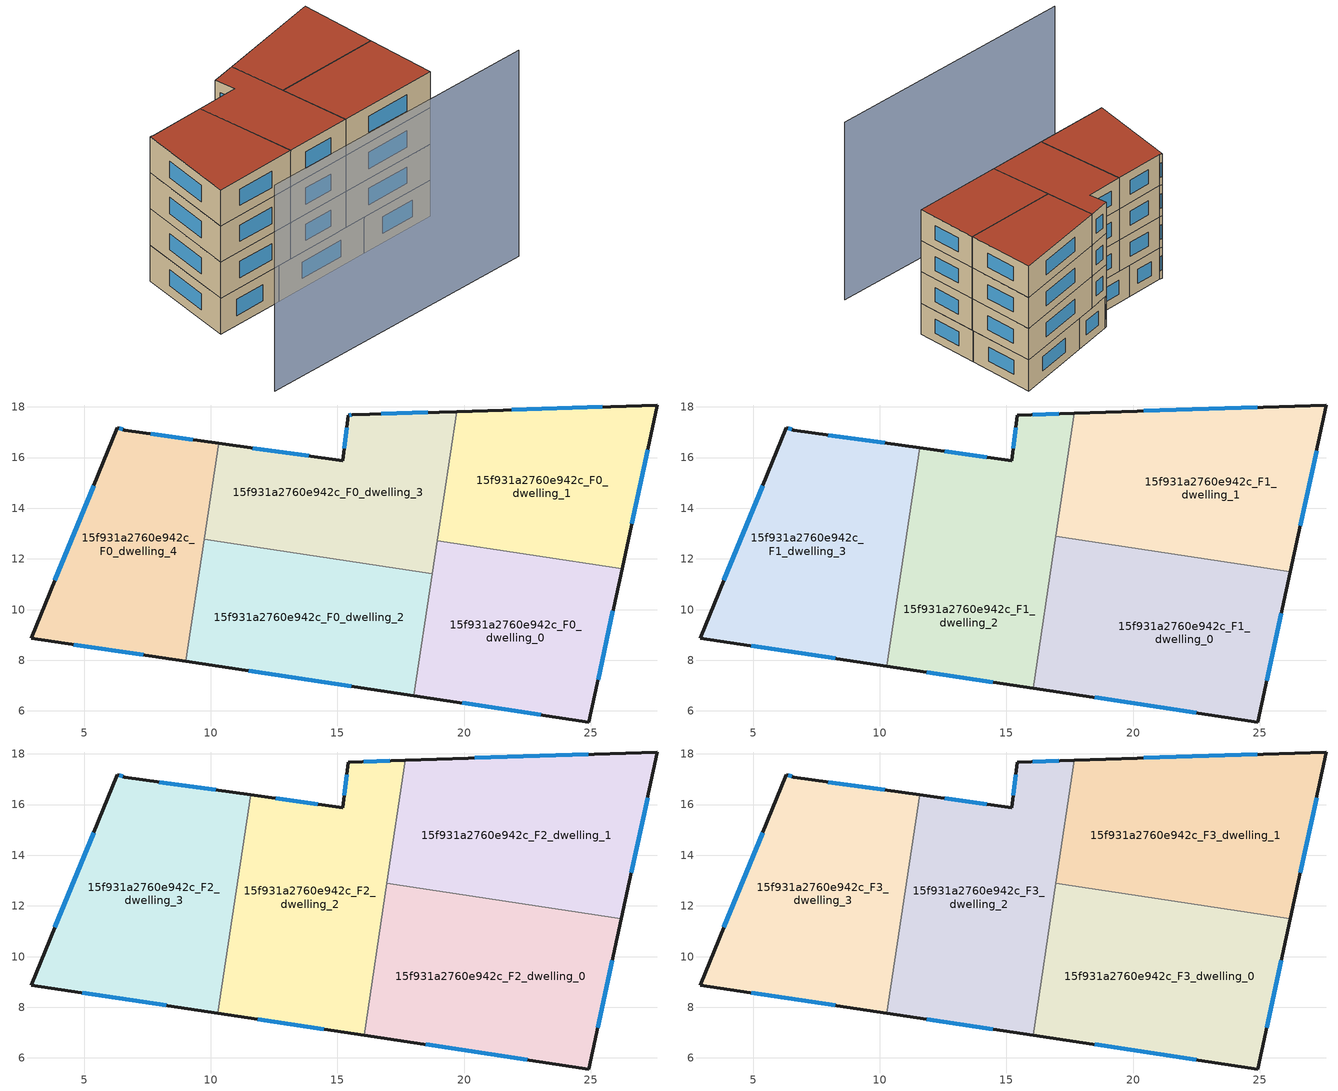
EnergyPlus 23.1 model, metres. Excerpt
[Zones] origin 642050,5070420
15f931a2760e942c_F0_dwelling_0
 floor ground (EU_floor_Construction): 26.23,11.62 24.92,5.57 18.02,6.6 18.94,12.72 z0
 wall outside (EU_wall_Construction): 18.02,6.6 24.92,5.57 26.23,11.62 z0:3
 wall to 15f931a2760e942c_F0_dwelling_1 (EU_wall_Construction): 26.23,11.62 18.94,12.72 z0:3
 wall to 15f931a2760e942c_F0_dwelling_2 (EU_wall_Construction): 18.74,11.42 18.02,6.6 z0:3
 wall to 15f931a2760e942c_F0_dwelling_3 (EU_wall_Construction): 18.94,12.72 18.74,11.42 z0:3
 window (EU_Window_Construction): 25.28,7.23 25.87,9.96 / 19.92,6.32 23.02,5.85 z0.83:2.17
 ceiling adiabatic (EU_roof_Construction): 26.21,11.5 26.23,11.62 18.94,12.72 18.92,12.59 z3
15f931a2760e942c_F0_dwelling_1
 floor ground (EU_floor_Construction): 27.63,18.07 26.23,11.62 18.94,12.72 19.7,17.82 z0
 wall outside (EU_wall_Construction): 26.23,11.62 27.63,18.07 19.7,17.82 z0:3
 wall to 15f931a2760e942c_F0_dwelling_3 (EU_wall_Construction): 19.7,17.82 18.94,12.72 z0:3
 window (EU_Window_Construction): 26.62,13.4 27.24,16.3 / 25.45,18 21.89,17.89 z0.83:2.17
 ceiling adiabatic (EU_roof_Construction): 26.23,11.62 27.63,18.07 19.7,17.82 18.94,12.72 z3
15f931a2760e942c_F0_dwelling_2
 floor ground (EU_floor_Construction): 18.74,11.42 18.02,6.6 9.01,7.96 9.74,12.78 z0
 wall outside (EU_wall_Construction): 9.01,7.96 18.02,6.6 z0:3
 wall to 15f931a2760e942c_F0_dwelling_3 (EU_wall_Construction): 18.74,11.42 9.74,12.78 z0:3
 wall to 15f931a2760e942c_F0_dwelling_4 (EU_wall_Construction): 9.74,12.78 9.01,7.96 z0:3
 window (EU_Window_Construction): 11.49,7.58 15.54,6.98 z0.83:2.17
15f931a2760e942c_F0_dwelling_3
 floor ground (EU_floor_Construction): 19.7,17.82 18.74,11.42 9.74,12.78 10.31,16.56 15.22,15.88 15.42,17.68 15.59,17.68 z0
 wall outside (EU_wall_Construction): 19.7,17.82 15.59,17.68 15.42,17.68 15.22,15.88 10.31,16.56 z0:3
 wall to 15f931a2760e942c_F0_dwelling_4 (EU_wall_Construction): 10.31,16.56 9.74,12.78 z0:3
 window (EU_Window_Construction): 15.36,17.18 15.27,16.37 / 15.54,17.68 15.47,17.68 / 18.57,17.78 16.72,17.72 / 13.87,16.07 11.66,16.37 z0.83:2.17
15f931a2760e942c_F0_dwelling_4
 floor ground (EU_floor_Construction): 10.31,16.56 9.01,7.96 2.91,8.88 6.31,17.18 6.61,17.08 z0
 wall outside (EU_wall_Construction): 10.31,16.56 6.61,17.08 6.31,17.18 2.91,8.88 9.01,7.96 z0:3
 window (EU_Window_Construction): 5.38,14.89 3.85,11.16 / 6.53,17.11 6.4,17.15 / 9.29,16.71 7.63,16.94 / 4.59,8.62 7.33,8.21 z0.83:2.17
15f931a2760e942c_F1_dwelling_0
 floor to 15f931a2760e942c_F0_dwelling_0 (EU_floor_Construction): 26.21,11.5 24.92,5.57 18.02,6.6 18.92,12.59 z3
 floor to 15f931a2760e942c_F0_dwelling_2 (EU_floor_Construction): 18.74,11.42 18.02,6.6 16.05,6.9 16.78,11.72 z3
 floor to 15f931a2760e942c_F0_dwelling_3 (EU_floor_Construction): 18.92,12.59 18.74,11.42 16.78,11.72 16.95,12.89 z3
 wall outside (EU_wall_Construction): 16.05,6.9 24.92,5.57 26.21,11.5 z3:6
 wall to 15f931a2760e942c_F1_dwelling_1 (EU_wall_Construction): 26.21,11.5 16.95,12.89 z3:6
 wall to 15f931a2760e942c_F1_dwelling_2 (EU_wall_Construction): 16.95,12.89 16.05,6.9 z3:6
 window (EU_Window_Construction): 25.28,7.2 25.85,9.86 / 18.49,6.53 22.48,5.93 z3.83:5.17
15f931a2760e942c_F1_dwelling_1
 floor to 15f931a2760e942c_F0_dwelling_3 (EU_floor_Construction): 19.7,17.82 18.92,12.59 16.95,12.89 17.68,17.75 z3
 floor adiabatic (EU_floor_Construction): 27.63,18.07 26.21,11.5 18.92,12.59 19.7,17.82 17.68,17.75 z3
 wall outside (EU_wall_Construction): 26.21,11.5 27.63,18.07 17.68,17.75 z3:6
 wall to 15f931a2760e942c_F1_dwelling_2 (EU_wall_Construction): 17.68,17.75 16.95,12.89 z3:6
 window (EU_Window_Construction): 26.6,13.31 27.24,16.26 / 24.89,17.99 20.42,17.84 z3.83:5.17
15f931a2760e942c_F1_dwelling_2
 floor to 15f931a2760e942c_F0_dwelling_2 (EU_floor_Construction): 16.78,11.72 16.05,6.9 10.27,7.77 11,12.59 z3
 floor to 15f931a2760e942c_F0_dwelling_3 (EU_floor_Construction): 17.68,17.75 16.78,11.72 11,12.59 11.57,16.39 15.22,15.88 15.42,17.68 z3
 wall outside (EU_wall_Construction): 10.27,7.77 16.05,6.9 / 17.68,17.75 15.42,17.68 15.22,15.88 11.57,16.39 z3:6
 wall to 15f931a2760e942c_F1_dwelling_3 (EU_wall_Construction): 11.57,16.39 10.27,7.77 z3:6
 window (EU_Window_Construction): 11.86,7.53 14.46,7.14 / 14.21,16.02 12.57,16.25 / 15.36,17.18 15.27,16.37 / 17.06,17.73 16.04,17.7 z3.83:5.17
15f931a2760e942c_F1_dwelling_3
 floor to 15f931a2760e942c_F0_dwelling_3 (EU_floor_Construction): 11.57,16.39 11,12.59 9.74,12.78 10.31,16.56 z3
 floor to 15f931a2760e942c_F0_dwelling_4 (EU_floor_Construction): 10.31,16.56 9.01,7.96 2.91,8.88 6.31,17.18 6.61,17.08 z3
 floor to 15f931a2760e942c_F0_dwelling_2 (EU_floor_Construction): 11,12.59 10.27,7.77 9.01,7.96 9.74,12.78 z3
 wall outside (EU_wall_Construction): 11.57,16.39 6.61,17.08 6.31,17.18 2.91,8.88 10.27,7.77 z3:6
 window (EU_Window_Construction): 5.38,14.89 3.85,11.16 / 6.53,17.11 6.4,17.15 / 10.21,16.58 7.98,16.89 / 4.94,8.57 8.25,8.07 z3.83:5.17
15f931a2760e942c_F2_dwelling_0
 floor to 15f931a2760e942c_F1_dwelling_0 (EU_floor_Construction): 26.21,11.5 24.92,5.57 16.05,6.9 16.95,12.89 z6
 wall outside (EU_wall_Construction): 16.05,6.9 24.92,5.57 26.21,11.5 z6:9
 wall to 15f931a2760e942c_F2_dwelling_1 (EU_wall_Construction): 26.21,11.5 16.95,12.89 z6:9
 wall to 15f931a2760e942c_F2_dwelling_2 (EU_wall_Construction): 16.95,12.89 16.05,6.9 z6:9
 window (EU_Window_Construction): 25.28,7.2 25.85,9.86 / 18.49,6.53 22.48,5.93 z6.83:8.17
15f931a2760e942c_F2_dwelling_1
 floor to 15f931a2760e942c_F1_dwelling_1 (EU_floor_Construction): 27.63,18.07 26.21,11.5 16.95,12.89 17.68,17.75 z6
 wall outside (EU_wall_Construction): 26.21,11.5 27.63,18.07 17.68,17.75 z6:9
 wall to 15f931a2760e942c_F2_dwelling_2 (EU_wall_Construction): 17.68,17.75 16.95,12.89 z6:9
 window (EU_Window_Construction): 26.6,13.31 27.24,16.26 / 24.89,17.99 20.42,17.84 z6.83:8.17
15f931a2760e942c_F2_dwelling_2
 floor to 15f931a2760e942c_F1_dwelling_2 (EU_floor_Construction): 17.68,17.75 16.05,6.9 10.27,7.77 11.57,16.39 15.22,15.88 15.42,17.68 z6
 wall outside (EU_wall_Construction): 10.27,7.77 16.05,6.9 / 17.68,17.75 15.42,17.68 15.22,15.88 11.57,16.39 z6:9
 wall to 15f931a2760e942c_F2_dwelling_3 (EU_wall_Construction): 11.57,16.39 10.27,7.77 z6:9
 window (EU_Window_Construction): 11.86,7.53 14.46,7.14 / 14.21,16.02 12.57,16.25 / 15.36,17.18 15.27,16.37 / 17.06,17.73 16.04,17.7 z6.83:8.17
15f931a2760e942c_F2_dwelling_3
 floor to 15f931a2760e942c_F1_dwelling_3 (EU_floor_Construction): 11.57,16.39 10.27,7.77 2.91,8.88 6.31,17.18 6.61,17.08 z6
 wall outside (EU_wall_Construction): 11.57,16.39 6.61,17.08 6.31,17.18 2.91,8.88 10.27,7.77 z6:9
 window (EU_Window_Construction): 5.38,14.89 3.85,11.16 / 6.53,17.11 6.4,17.15 / 10.21,16.58 7.98,16.89 / 4.94,8.57 8.25,8.07 z6.83:8.17
15f931a2760e942c_F3_dwelling_0
 floor to 15f931a2760e942c_F2_dwelling_0 (EU_floor_Construction): 26.21,11.5 24.92,5.57 16.05,6.9 16.95,12.89 z9
 wall outside (EU_wall_Construction): 16.05,6.9 24.92,5.57 26.21,11.5 z9:12
 wall to 15f931a2760e942c_F3_dwelling_1 (EU_wall_Construction): 26.21,11.5 16.95,12.89 z9:12
 wall to 15f931a2760e942c_F3_dwelling_2 (EU_wall_Construction): 16.95,12.89 16.05,6.9 z9:12
 window (EU_Window_Construction): 25.28,7.2 25.85,9.86 / 18.49,6.53 22.48,5.93 z9.83:11.17
 roof outside (EU_roof_Construction): 24.92,5.57 26.21,11.5 16.95,12.89 16.05,6.9 z12
15f931a2760e942c_F3_dwelling_1
 floor to 15f931a2760e942c_F2_dwelling_1 (EU_floor_Construction): 27.63,18.07 26.21,11.5 16.95,12.89 17.68,17.75 z9
 wall outside (EU_wall_Construction): 26.21,11.5 27.63,18.07 17.68,17.75 z9:12
 wall to 15f931a2760e942c_F3_dwelling_2 (EU_wall_Construction): 17.68,17.75 16.95,12.89 z9:12
 window (EU_Window_Construction): 26.6,13.31 27.24,16.26 / 24.89,17.99 20.42,17.84 z9.83:11.17
 roof outside (EU_roof_Construction): 26.21,11.5 27.63,18.07 17.68,17.75 16.95,12.89 z12
15f931a2760e942c_F3_dwelling_2
 floor to 15f931a2760e942c_F2_dwelling_2 (EU_floor_Construction): 17.68,17.75 16.05,6.9 10.27,7.77 11.57,16.39 15.22,15.88 15.42,17.68 z9
 wall outside (EU_wall_Construction): 10.27,7.77 16.05,6.9 / 17.68,17.75 15.42,17.68 15.22,15.88 11.57,16.39 z9:12
 wall to 15f931a2760e942c_F3_dwelling_3 (EU_wall_Construction): 11.57,16.39 10.27,7.77 z9:12
 window (EU_Window_Construction): 11.86,7.53 14.46,7.14 / 14.21,16.02 12.57,16.25 / 15.36,17.18 15.27,16.37 / 17.06,17.73 16.04,17.7 z9.83:11.17
 roof outside (EU_roof_Construction): 16.05,6.9 17.68,17.75 15.42,17.68 15.22,15.88 11.57,16.39 10.27,7.77 z12
15f931a2760e942c_F3_dwelling_3
 floor to 15f931a2760e942c_F2_dwelling_3 (EU_floor_Construction): 11.57,16.39 10.27,7.77 2.91,8.88 6.31,17.18 6.61,17.08 z9
 wall outside (EU_wall_Construction): 11.57,16.39 6.61,17.08 6.31,17.18 2.91,8.88 10.27,7.77 z9:12
 window (EU_Window_Construction): 5.38,14.89 3.85,11.16 / 6.53,17.11 6.4,17.15 / 10.21,16.58 7.98,16.89 / 4.94,8.57 8.25,8.07 z9.83:11.17
 roof outside (EU_roof_Construction): 10.27,7.77 11.57,16.39 6.61,17.08 6.31,17.18 2.91,8.88 z12
shading: -1.52,1.29 23.78,-2.8 z0:17.1
[Building]
EU S2 Campaign: North Axis=0; Terrain=City; Solar Distribution=FullExterior
[Site:Location]
Lyon-Bron: Latitude=45.75; Longitude=5; Time Zone=1; Elevation=198
[SizingPeriod:WeatherFileDays]
AnnualSizingPeriod: Begin Month=1; Begin Day of Month=1; End Month=12; End Day of Month=31; Day of Week for Start Day=Monday; Use Weather File Daylight Saving Period=No; Use Weather File Rain and Snow Indicators=No
[MATERIAL]
EU_InternalMass_Material: Roughness=MediumRough; Thickness=0.1; Conductivity=1; Density=1800; Specific Heat=900; Thermal Absorptance=0.9; Solar Absorptance=0.7; Visible Absorptance=0.7
[MATERIAL:NOMASS] Roughness=MediumRough; Thermal Absorptance=0.9; Solar Absorptance=0.7; Visible Absorptance=0.7
Name | Thermal Resistance
EU_wall_NoMass | 0.87146
EU_roof_NoMass | 0.842276
EU_floor_NoMass | 0.496999
[WINDOWMATERIAL:SIMPLEGLAZINGSYSTEM]
EU_Window_SimpleGlazing: UFactor=2.2525; Solar Heat Gain Coefficient=0.76; Visible Transmittance=0.76
[CONSTRUCTION]
EU_wall_Construction: EU_wall_NoMass
EU_roof_Construction: EU_roof_NoMass
EU_floor_Construction: EU_floor_NoMass
EU_Window_Construction: EU_Window_SimpleGlazing
EU_InternalMass_Construction: EU_InternalMass_Material
[ZONE] Type=1; Multiplier=1; Ceiling Height=autocalculate; Floor Area=autocalculate; Part of Total Floor Area=Yes
Name | Volume
15f931a2760e942c_F0_dwelling_0 | 133.195
15f931a2760e942c_F1_dwelling_0; 15f931a2760e942c_F2_dwelling_0; 15f931a2760e942c_F3_dwelling_0 | 166.485
15f931a2760e942c_F0_dwelling_1 | 133.175
15f931a2760e942c_F1_dwelling_1; 15f931a2760e942c_F2_dwelling_1; 15f931a2760e942c_F3_dwelling_1 | 166.506
15f931a2760e942c_F0_dwelling_2 | 133.184
15f931a2760e942c_F1_dwelling_2; 15f931a2760e942c_F2_dwelling_2; 15f931a2760e942c_F3_dwelling_2 | 166.484
15f931a2760e942c_F0_dwelling_3 | 133.198
15f931a2760e942c_F1_dwelling_3; 15f931a2760e942c_F2_dwelling_3; 15f931a2760e942c_F3_dwelling_3 | 166.493
15f931a2760e942c_F0_dwelling_4 | 133.196
[INTERNALMASS] Construction=EU_InternalMass_Construction
Name | Zone or ZoneList | Surface Area
15f931a2760e942c_F0_dwelling_0_EU_InternalMass | 15f931a2760e942c_F0_dwelling_0 | 44.3993
15f931a2760e942c_F0_dwelling_1_EU_InternalMass | 15f931a2760e942c_F0_dwelling_1 | 44.3929
15f931a2760e942c_F0_dwelling_2_EU_InternalMass | 15f931a2760e942c_F0_dwelling_2 | 44.3943
15f931a2760e942c_F0_dwelling_3_EU_InternalMass | 15f931a2760e942c_F0_dwelling_3 | 44.399
15f931a2760e942c_F0_dwelling_4_EU_InternalMass | 15f931a2760e942c_F0_dwelling_4 | 44.3987
15f931a2760e942c_F1_dwelling_0_EU_InternalMass | 15f931a2760e942c_F1_dwelling_0 | 55.4964
15f931a2760e942c_F1_dwelling_1_EU_InternalMass | 15f931a2760e942c_F1_dwelling_1 | 55.5002
15f931a2760e942c_F1_dwelling_2_EU_InternalMass | 15f931a2760e942c_F1_dwelling_2 | 55.4949
15f931a2760e942c_F1_dwelling_3_EU_InternalMass | 15f931a2760e942c_F1_dwelling_3 | 55.4976
15f931a2760e942c_F2_dwelling_0_EU_InternalMass | 15f931a2760e942c_F2_dwelling_0 | 55.4964
15f931a2760e942c_F2_dwelling_1_EU_InternalMass | 15f931a2760e942c_F2_dwelling_1 | 55.5002
15f931a2760e942c_F2_dwelling_2_EU_InternalMass | 15f931a2760e942c_F2_dwelling_2 | 55.4949
15f931a2760e942c_F2_dwelling_3_EU_InternalMass | 15f931a2760e942c_F2_dwelling_3 | 55.4976
15f931a2760e942c_F3_dwelling_0_EU_InternalMass | 15f931a2760e942c_F3_dwelling_0 | 55.4964
15f931a2760e942c_F3_dwelling_1_EU_InternalMass | 15f931a2760e942c_F3_dwelling_1 | 55.5002
15f931a2760e942c_F3_dwelling_2_EU_InternalMass | 15f931a2760e942c_F3_dwelling_2 | 55.4949
15f931a2760e942c_F3_dwelling_3_EU_InternalMass | 15f931a2760e942c_F3_dwelling_3 | 55.4976
[OTHEREQUIPMENT] Fuel Type=Electricity; Design Level Calculation Method=Watts/Area; Power per Zone Floor Area=1; Fraction Latent=0; Fraction Radiant=0; Fraction Lost=0; Carbon Dioxide Generation Rate=0; EndUse Subcategory=EU_Step8_InternalGains
Name | Zone or ZoneList or Space or SpaceList | Schedule
EU_Step8_InternalGain_15f931a2760e942c_F0_dwelling_0_f000 | 15f931a2760e942c_F0_dwelling_0 | EU_Step8_GainSchedule_15f931a2760e942c_F0_dwelling_0_f000
EU_Step8_InternalGain_15f931a2760e942c_F0_dwelling_1_f000 | 15f931a2760e942c_F0_dwelling_1 | EU_Step8_GainSchedule_15f931a2760e942c_F0_dwelling_1_f000
EU_Step8_InternalGain_15f931a2760e942c_F0_dwelling_2_f000 | 15f931a2760e942c_F0_dwelling_2 | EU_Step8_GainSchedule_15f931a2760e942c_F0_dwelling_2_f000
EU_Step8_InternalGain_15f931a2760e942c_F0_dwelling_3_f000 | 15f931a2760e942c_F0_dwelling_3 | EU_Step8_GainSchedule_15f931a2760e942c_F0_dwelling_3_f000
EU_Step8_InternalGain_15f931a2760e942c_F0_dwelling_4_f000 | 15f931a2760e942c_F0_dwelling_4 | EU_Step8_GainSchedule_15f931a2760e942c_F0_dwelling_4_f000
EU_Step8_InternalGain_15f931a2760e942c_F1_dwelling_0_f000 | 15f931a2760e942c_F1_dwelling_0 | EU_Step8_GainSchedule_15f931a2760e942c_F1_dwelling_0_f000
EU_Step8_InternalGain_15f931a2760e942c_F1_dwelling_1_f000 | 15f931a2760e942c_F1_dwelling_1 | EU_Step8_GainSchedule_15f931a2760e942c_F1_dwelling_1_f000
EU_Step8_InternalGain_15f931a2760e942c_F1_dwelling_2_f000 | 15f931a2760e942c_F1_dwelling_2 | EU_Step8_GainSchedule_15f931a2760e942c_F1_dwelling_2_f000
EU_Step8_InternalGain_15f931a2760e942c_F1_dwelling_3_f000 | 15f931a2760e942c_F1_dwelling_3 | EU_Step8_GainSchedule_15f931a2760e942c_F1_dwelling_3_f000
EU_Step8_InternalGain_15f931a2760e942c_F2_dwelling_0_f000 | 15f931a2760e942c_F2_dwelling_0 | EU_Step8_GainSchedule_15f931a2760e942c_F2_dwelling_0_f000
EU_Step8_InternalGain_15f931a2760e942c_F2_dwelling_1_f000 | 15f931a2760e942c_F2_dwelling_1 | EU_Step8_GainSchedule_15f931a2760e942c_F2_dwelling_1_f000
EU_Step8_InternalGain_15f931a2760e942c_F2_dwelling_2_f000 | 15f931a2760e942c_F2_dwelling_2 | EU_Step8_GainSchedule_15f931a2760e942c_F2_dwelling_2_f000
EU_Step8_InternalGain_15f931a2760e942c_F2_dwelling_3_f000 | 15f931a2760e942c_F2_dwelling_3 | EU_Step8_GainSchedule_15f931a2760e942c_F2_dwelling_3_f000
EU_Step8_InternalGain_15f931a2760e942c_F3_dwelling_0_f000 | 15f931a2760e942c_F3_dwelling_0 | EU_Step8_GainSchedule_15f931a2760e942c_F3_dwelling_0_f000
EU_Step8_InternalGain_15f931a2760e942c_F3_dwelling_1_f000 | 15f931a2760e942c_F3_dwelling_1 | EU_Step8_GainSchedule_15f931a2760e942c_F3_dwelling_1_f000
EU_Step8_InternalGain_15f931a2760e942c_F3_dwelling_2_f000 | 15f931a2760e942c_F3_dwelling_2 | EU_Step8_GainSchedule_15f931a2760e942c_F3_dwelling_2_f000
EU_Step8_InternalGain_15f931a2760e942c_F3_dwelling_3_f000 | 15f931a2760e942c_F3_dwelling_3 | EU_Step8_GainSchedule_15f931a2760e942c_F3_dwelling_3_f000
[ZONEVENTILATION:DESIGNFLOWRATE] Schedule=EU_AlwaysOn; Design Flow Rate Calculation Method=AirChanges/Hour; Air Changes per Hour=0.425; Ventilation Type=Natural; Fan Pressure Rise=0; Fan Total Efficiency=1; Constant Term Coefficient=1; Temperature Term Coefficient=0; Velocity Term Coefficient=0; Velocity Squared Term Coefficient=0; Minimum Indoor Temperature=-100; Maximum Indoor Temperature=100; Delta Temperature=-100; Minimum Outdoor Temperature=-100; Maximum Outdoor Temperature=100; Maximum Wind Speed=40
Name | Zone or ZoneList or Space or SpaceList
EU_ConstantAir_15f931a2760e942c_F0_dwelling_0 | 15f931a2760e942c_F0_dwelling_0
EU_ConstantAir_15f931a2760e942c_F0_dwelling_1 | 15f931a2760e942c_F0_dwelling_1
EU_ConstantAir_15f931a2760e942c_F0_dwelling_2 | 15f931a2760e942c_F0_dwelling_2
EU_ConstantAir_15f931a2760e942c_F0_dwelling_3 | 15f931a2760e942c_F0_dwelling_3
EU_ConstantAir_15f931a2760e942c_F0_dwelling_4 | 15f931a2760e942c_F0_dwelling_4
EU_ConstantAir_15f931a2760e942c_F1_dwelling_0 | 15f931a2760e942c_F1_dwelling_0
EU_ConstantAir_15f931a2760e942c_F1_dwelling_1 | 15f931a2760e942c_F1_dwelling_1
EU_ConstantAir_15f931a2760e942c_F1_dwelling_2 | 15f931a2760e942c_F1_dwelling_2
EU_ConstantAir_15f931a2760e942c_F1_dwelling_3 | 15f931a2760e942c_F1_dwelling_3
EU_ConstantAir_15f931a2760e942c_F2_dwelling_0 | 15f931a2760e942c_F2_dwelling_0
EU_ConstantAir_15f931a2760e942c_F2_dwelling_1 | 15f931a2760e942c_F2_dwelling_1
EU_ConstantAir_15f931a2760e942c_F2_dwelling_2 | 15f931a2760e942c_F2_dwelling_2
EU_ConstantAir_15f931a2760e942c_F2_dwelling_3 | 15f931a2760e942c_F2_dwelling_3
EU_ConstantAir_15f931a2760e942c_F3_dwelling_0 | 15f931a2760e942c_F3_dwelling_0
EU_ConstantAir_15f931a2760e942c_F3_dwelling_1 | 15f931a2760e942c_F3_dwelling_1
EU_ConstantAir_15f931a2760e942c_F3_dwelling_2 | 15f931a2760e942c_F3_dwelling_2
EU_ConstantAir_15f931a2760e942c_F3_dwelling_3 | 15f931a2760e942c_F3_dwelling_3
[HVACTEMPLATE:THERMOSTAT] Constant Heating Setpoint=20; Constant Cooling Setpoint=50
EU_HeatOnly_15f931a2760e942c_F0_dwelling_0; EU_HeatOnly_15f931a2760e942c_F0_dwelling_1; EU_HeatOnly_15f931a2760e942c_F0_dwelling_2; EU_HeatOnly_15f931a2760e942c_F0_dwelling_3; EU_HeatOnly_15f931a2760e942c_F0_dwelling_4; EU_HeatOnly_15f931a2760e942c_F1_dwelling_0; EU_HeatOnly_15f931a2760e942c_F1_dwelling_1; EU_HeatOnly_15f931a2760e942c_F1_dwelling_2; EU_HeatOnly_15f931a2760e942c_F1_dwelling_3; EU_HeatOnly_15f931a2760e942c_F2_dwelling_0; EU_HeatOnly_15f931a2760e942c_F2_dwelling_1; EU_HeatOnly_15f931a2760e942c_F2_dwelling_2; EU_HeatOnly_15f931a2760e942c_F2_dwelling_3; EU_HeatOnly_15f931a2760e942c_F3_dwelling_0; EU_HeatOnly_15f931a2760e942c_F3_dwelling_1; EU_HeatOnly_15f931a2760e942c_F3_dwelling_2; EU_HeatOnly_15f931a2760e942c_F3_dwelling_3
[HVACTEMPLATE:ZONE:IDEALLOADSAIRSYSTEM] System Availability Schedule=EU_AlwaysOn; Maximum Heating Supply Air Temperature=50; Minimum Cooling Supply Air Temperature=13; Maximum Heating Supply Air Humidity Ratio=0.0156; Minimum Cooling Supply Air Humidity Ratio=0.0077; Heating Limit=NoLimit; Cooling Limit=NoLimit; Heating Availability Schedule=EU_AlwaysOn; Cooling Availability Schedule=EU_CoolingOff; Dehumidification Control Type=ConstantSensibleHeatRatio; Cooling Sensible Heat Ratio=0.7; Dehumidification Setpoint=60; Humidification Control Type=None; Humidification Setpoint=30; Outdoor Air Method=None; Outdoor Air Flow Rate per Person=0.00944; Outdoor Air Flow Rate per Zone Floor Area=0; Outdoor Air Flow Rate per Zone=0; Demand Controlled Ventilation Type=None; Outdoor Air Economizer Type=NoEconomizer; Heat Recovery Type=None; Sensible Heat Recovery Effectiveness=0.7; Latent Heat Recovery Effectiveness=0.65
Name | Template Thermostat
15f931a2760e942c_F0_dwelling_0 | EU_HeatOnly_15f931a2760e942c_F0_dwelling_0
15f931a2760e942c_F0_dwelling_1 | EU_HeatOnly_15f931a2760e942c_F0_dwelling_1
15f931a2760e942c_F0_dwelling_2 | EU_HeatOnly_15f931a2760e942c_F0_dwelling_2
15f931a2760e942c_F0_dwelling_3 | EU_HeatOnly_15f931a2760e942c_F0_dwelling_3
15f931a2760e942c_F0_dwelling_4 | EU_HeatOnly_15f931a2760e942c_F0_dwelling_4
15f931a2760e942c_F1_dwelling_0 | EU_HeatOnly_15f931a2760e942c_F1_dwelling_0
15f931a2760e942c_F1_dwelling_1 | EU_HeatOnly_15f931a2760e942c_F1_dwelling_1
15f931a2760e942c_F1_dwelling_2 | EU_HeatOnly_15f931a2760e942c_F1_dwelling_2
15f931a2760e942c_F1_dwelling_3 | EU_HeatOnly_15f931a2760e942c_F1_dwelling_3
15f931a2760e942c_F2_dwelling_0 | EU_HeatOnly_15f931a2760e942c_F2_dwelling_0
15f931a2760e942c_F2_dwelling_1 | EU_HeatOnly_15f931a2760e942c_F2_dwelling_1
15f931a2760e942c_F2_dwelling_2 | EU_HeatOnly_15f931a2760e942c_F2_dwelling_2
15f931a2760e942c_F2_dwelling_3 | EU_HeatOnly_15f931a2760e942c_F2_dwelling_3
15f931a2760e942c_F3_dwelling_0 | EU_HeatOnly_15f931a2760e942c_F3_dwelling_0
15f931a2760e942c_F3_dwelling_1 | EU_HeatOnly_15f931a2760e942c_F3_dwelling_1
15f931a2760e942c_F3_dwelling_2 | EU_HeatOnly_15f931a2760e942c_F3_dwelling_2
15f931a2760e942c_F3_dwelling_3 | EU_HeatOnly_15f931a2760e942c_F3_dwelling_3
[SIZING:ZONE] Zone Cooling Design Supply Air Temperature Input Method=SupplyAirTemperature; Zone Cooling Design Supply Air Temperature=13; Zone Heating Design Supply Air Temperature Input Method=SupplyAirTemperature; Zone Heating Design Supply Air Temperature=50; Zone Cooling Design Supply Air Humidity Ratio=0.008; Zone Heating Design Supply Air Humidity Ratio=0.008; Cooling Design Air Flow Method=DesignDay; Cooling Design Air Flow Rate=0; Cooling Minimum Air Flow per Zone Floor Area=0.000762; Cooling Minimum Air Flow=0; Cooling Minimum Air Flow Fraction=0.2; Heating Design Air Flow Method=DesignDay; Heating Design Air Flow Rate=0; Heating Maximum Air Flow per Zone Floor Area=0.002032; Heating Maximum Air Flow=0.141576; Heating Maximum Air Flow Fraction=0.3; Account for Dedicated Outdoor Air System=No; Dedicated Outdoor Air System Control Strategy=NeutralSupplyAir; Dedicated Outdoor Air Low Setpoint Temperature for Design=autosize; Dedicated Outdoor Air High Setpoint Temperature for Design=autosize; Zone Load Sizing Method=Sensible Load Only No Latent Load; Zone Latent Cooling Design Supply Air Humidity Ratio Input Method=HumidityRatioDifference; Zone Cooling Design Supply Air Humidity Ratio Difference=0.005; Zone Latent Heating Design Supply Air Humidity Ratio Input Method=HumidityRatioDifference; Zone Humidification Design Supply Air Humidity Ratio Difference=0.005
15f931a2760e942c_F0_dwelling_0; 15f931a2760e942c_F0_dwelling_1; 15f931a2760e942c_F0_dwelling_2; 15f931a2760e942c_F0_dwelling_3; 15f931a2760e942c_F0_dwelling_4; 15f931a2760e942c_F1_dwelling_0; 15f931a2760e942c_F1_dwelling_1; 15f931a2760e942c_F1_dwelling_2; 15f931a2760e942c_F1_dwelling_3; 15f931a2760e942c_F2_dwelling_0; 15f931a2760e942c_F2_dwelling_1; 15f931a2760e942c_F2_dwelling_2; 15f931a2760e942c_F2_dwelling_3; 15f931a2760e942c_F3_dwelling_0; 15f931a2760e942c_F3_dwelling_1; 15f931a2760e942c_F3_dwelling_2; 15f931a2760e942c_F3_dwelling_3
[SCHEDULE:CONSTANT]
Name | Hourly Value
EU_AlwaysOn | 1
EU_CoolingOff | 0
[SCHEDULE:FILE] Column Number=1; Rows to Skip at Top=0; Number of Hours of Data=8760; Column Separator=Comma; Interpolate to Timestep=No; Minutes per Item=60; Adjust Schedule for Daylight Savings=Yes
Name | File
EU_Step8_GainSchedule_15f931a2760e942c_F0_dwelling_0_f000 | ../../schedules/15f931a2760e942c/15f931a2760e942c_F0_dwelling_0_f000_gain.csv
EU_Step8_GainSchedule_15f931a2760e942c_F0_dwelling_1_f000 | ../../schedules/15f931a2760e942c/15f931a2760e942c_F0_dwelling_1_f000_gain.csv
EU_Step8_GainSchedule_15f931a2760e942c_F0_dwelling_2_f000 | ../../schedules/15f931a2760e942c/15f931a2760e942c_F0_dwelling_2_f000_gain.csv
EU_Step8_GainSchedule_15f931a2760e942c_F0_dwelling_3_f000 | ../../schedules/15f931a2760e942c/15f931a2760e942c_F0_dwelling_3_f000_gain.csv
EU_Step8_GainSchedule_15f931a2760e942c_F0_dwelling_4_f000 | ../../schedules/15f931a2760e942c/15f931a2760e942c_F0_dwelling_4_f000_gain.csv
EU_Step8_GainSchedule_15f931a2760e942c_F1_dwelling_0_f000 | ../../schedules/15f931a2760e942c/15f931a2760e942c_F1_dwelling_0_f000_gain.csv
EU_Step8_GainSchedule_15f931a2760e942c_F1_dwelling_1_f000 | ../../schedules/15f931a2760e942c/15f931a2760e942c_F1_dwelling_1_f000_gain.csv
EU_Step8_GainSchedule_15f931a2760e942c_F1_dwelling_2_f000 | ../../schedules/15f931a2760e942c/15f931a2760e942c_F1_dwelling_2_f000_gain.csv
EU_Step8_GainSchedule_15f931a2760e942c_F1_dwelling_3_f000 | ../../schedules/15f931a2760e942c/15f931a2760e942c_F1_dwelling_3_f000_gain.csv
EU_Step8_GainSchedule_15f931a2760e942c_F2_dwelling_0_f000 | ../../schedules/15f931a2760e942c/15f931a2760e942c_F2_dwelling_0_f000_gain.csv
EU_Step8_GainSchedule_15f931a2760e942c_F2_dwelling_1_f000 | ../../schedules/15f931a2760e942c/15f931a2760e942c_F2_dwelling_1_f000_gain.csv
EU_Step8_GainSchedule_15f931a2760e942c_F2_dwelling_2_f000 | ../../schedules/15f931a2760e942c/15f931a2760e942c_F2_dwelling_2_f000_gain.csv
EU_Step8_GainSchedule_15f931a2760e942c_F2_dwelling_3_f000 | ../../schedules/15f931a2760e942c/15f931a2760e942c_F2_dwelling_3_f000_gain.csv
EU_Step8_GainSchedule_15f931a2760e942c_F3_dwelling_0_f000 | ../../schedules/15f931a2760e942c/15f931a2760e942c_F3_dwelling_0_f000_gain.csv
EU_Step8_GainSchedule_15f931a2760e942c_F3_dwelling_1_f000 | ../../schedules/15f931a2760e942c/15f931a2760e942c_F3_dwelling_1_f000_gain.csv
EU_Step8_GainSchedule_15f931a2760e942c_F3_dwelling_2_f000 | ../../schedules/15f931a2760e942c/15f931a2760e942c_F3_dwelling_2_f000_gain.csv
EU_Step8_GainSchedule_15f931a2760e942c_F3_dwelling_3_f000 | ../../schedules/15f931a2760e942c/15f931a2760e942c_F3_dwelling_3_f000_gain.csv
